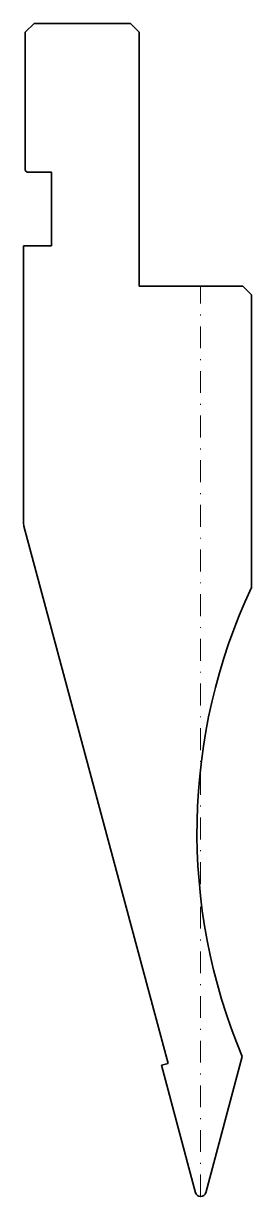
# Model space of a CAD drawing. Header units: millimetres. Extents: x -20 to 6, y 0 to 134.
import ezdxf

# ---------------------------------------------------------------- set-up
doc = ezdxf.new("R2010")
doc.units = ezdxf.units.MM
doc.header["$LTSCALE"] = 5
doc.linetypes.add('AUSGEZOGEN', pattern=[0])
doc.linetypes.add('DASHDOT', pattern=[1, 0.5, -0.25, 0, -0.25])
doc.layers.add('2', color=7, linetype='Continuous')

msp = doc.modelspace()

# ---------------------------------------------------------------- linework, layer by layer
at = {"layer": '2', "color": 7, "linetype": 'AUSGEZOGEN', "lineweight": 35}
for p, q in [((-20, 133), (-19, 134)), ((-20, 117.2), (-20, 133)), ((-19, 134), (-8, 134)), ((-8, 134), (-7, 133)), ((-7, 133), (-7, 104)), ((-19.8, 117), (-20, 117.2)), ((-17, 117), (-19.8, 117)), ((-17, 108.6), (-17, 117)), ((-20.2, 76.96), (-20.2, 108.6)), ((-20.2, 108.6), (-17, 108.6)), ((-7, 104), (4.8, 104)), ((4.8, 104), (5.8, 103)), ((5.8, 103), (5.8, 69.58)), ((-20.15, 76.57), (-20.2, 76.96)), ((-3.71, 15.21), (-20.15, 76.57)), ((-4.48, 15), (-3.71, 15.21)), ((-0.58, 0.44), (-4.48, 15)), ((4.75, 16), (0.58, 0.44))]:
    msp.add_line(p, q, dxfattribs=at)
at = {"layer": '2', "color": 7, "linetype": 'DASHDOT', "lineweight": 18}
msp.add_line((0, 0), (0, 104), dxfattribs=at)
at = {"layer": '2', "color": 7, "linetype": 'AUSGEZOGEN', "lineweight": 35}
for centre, radius, start, end in [((65.58, 41.6), 66, 154.9227, 202.8267), ((0, 0.6), 0.6, 195, 345)]:
    msp.add_arc(centre, radius, start, end, dxfattribs=at)

doc.saveas('drawing.dxf')
